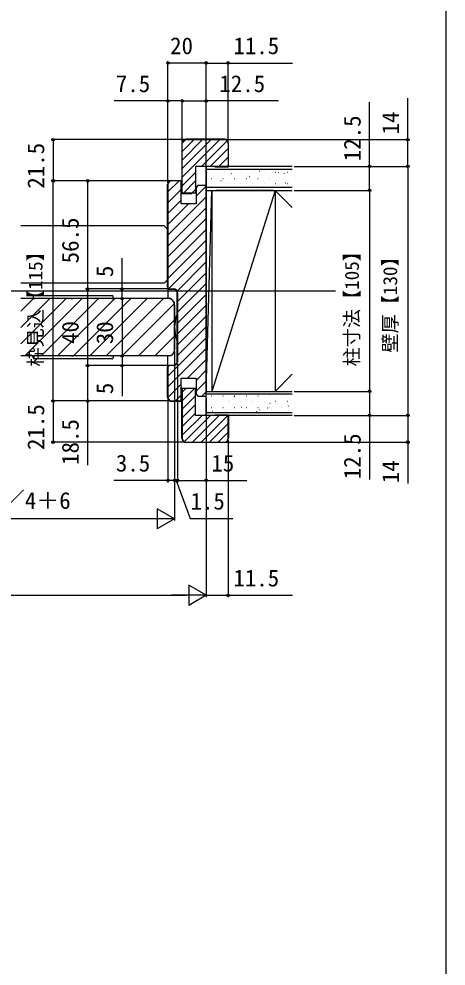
# Model space of a CAD drawing. Units: millimetres, scale not verified. Extents: x -525 to 525, y -783 to 779.
# Drawn here: x 301.8 to 525, y -31.4 to 463.3 of the extents above; entities that cross this region are included whole.
import ezdxf
from ezdxf.enums import TextEntityAlignment as Align

# ---------------------------------------------------------------- set-up
doc = ezdxf.new("R2010")
doc.units = ezdxf.units.MM
doc.header["$LTSCALE"] = 4
for name, color, linetype in [('0-4_YKK_12', 2, 'Continuous'), ('0-5_YKK_13', 4, 'Continuous'), ('0-7_YKK_D', 6, 'Continuous'), ('0-8_YKK_ZWAK', 7, 'Continuous'), ('0-9_YSS_K', 3, 'Continuous'), ('0-A_YSS_KE', 3, 'Continuous')]:
    doc.layers.add(name, color=color, linetype=linetype)
doc.styles.add('ＭＳ ゴシック', font='')
doc.styles.get('ＭＳ ゴシック').set_extended_font_data('MS Gothic')

msp = doc.modelspace()

# ---------------------------------------------------------------- linework, layer by layer
at = {"layer": '0-4_YKK_12'}
for p, q in [((377.629, 355.211), (302.76, 355.211)), ((377.629, 355.211), (379.629, 353.211)), ((379.629, 327.211), (379.629, 353.211)), ((377.629, 325.211), (379.629, 327.211)), ((377.629, 325.211), (302.76, 325.211)), ((379.629, 323.21), (379.629, 317.211)), ((-177.08, 321.211), (467.252, 321.211)), ((379.829, 317.211), (302.76, 317.211)), ((381.129, 317.211), (302.76, 317.211)), ((302.76, 310.563), (309.408, 317.211)), ((302.76, 302.078), (317.893, 317.211)), ((302.76, 293.592), (326.378, 317.211)), ((304.864, 287.211), (334.864, 317.211)), ((313.349, 287.211), (343.349, 317.211)), ((321.834, 287.211), (351.834, 317.211)), ((330.319, 287.211), (360.319, 317.211)), ((338.805, 287.211), (368.805, 317.211)), ((347.29, 287.211), (377.29, 317.211)), ((381.129, 317.211), (383.129, 315.211)), ((355.775, 287.211), (383.129, 314.565)), ((383.129, 289.211), (383.129, 315.211)), ((383.129, 313.911), (383.129, 290.511)), ((364.26, 287.211), (383.129, 306.08)), ((372.746, 287.211), (383.129, 297.594)), ((379.829, 287.211), (302.76, 287.211)), ((381.129, 287.211), (302.76, 287.211)), ((379.629, 281.211), (379.629, 287.211)), ((381.129, 287.211), (383.129, 289.211))]:
    msp.add_line(p, q, dxfattribs=at)
for centre, start, end in [((379.829, 313.911), 0, 90), ((379.829, 290.511), 270, 0)]:
    msp.add_arc(centre, 3.3, start, end, dxfattribs=at)
at = {"layer": '0-5_YKK_13'}
for p, q in [((350.567, 318.711), (309.691, 318.711)), ((350.131, 317.211), (310.128, 317.211)), ((329.129, 317.211), (330.128, 317.211)), ((350.131, 317.211), (351.129, 317.211)), ((351.129, 317.211), (351.066, 318.241)), ((355.131, 317.211), (356.129, 317.211)), ((384.629, 308.611), (384.35, 308.611)), ((384.629, 308.611), (384.629, 295.811)), ((384.35, 295.811), (384.629, 295.811)), ((350.131, 287.211), (310.128, 287.211)), ((329.129, 287.211), (330.128, 287.211)), ((350.131, 287.211), (351.129, 287.211)), ((351.129, 287.211), (351.066, 286.18)), ((355.131, 287.211), (356.129, 287.211)), ((350.567, 285.711), (309.691, 285.711))]:
    msp.add_line(p, q, dxfattribs=at)
for points in [[(309.192, 318.241), (309.129, 317.211), (310.128, 317.211)], [(309.192, 286.18), (309.129, 287.211), (310.128, 287.211)]]:
    msp.add_lwpolyline(points, dxfattribs=at)
for centre, radius, start, end in [((309.691, 318.211), 0.5, 90, 176.5), ((350.567, 318.211), 0.5, 3.5, 90), ((404.109, 302.211), 20.98, 162.8442, 197.1558), ((384.35, 308.311), 0.3, 90, 162.8442), ((384.35, 296.111), 0.3, 197.1558, 270), ((309.691, 286.211), 0.5, 183.5, 270), ((350.567, 286.211), 0.5, 270, 356.5)]:
    msp.add_arc(centre, radius, start, end, dxfattribs=at)
at = {"layer": '0-7_YKK_D'}
for p, q in [((379.629, 377.711), (379.629, 441.211)), ((399.629, 374.711), (399.629, 441.211)), ((399.629, 374.711), (399.629, 441.211)), ((411.129, 399.211), (411.129, 441.211)), ((399.629, 440.211), (379.629, 440.211)), ((379.629, 377.711), (379.629, 421.411)), ((387.129, 399.211), (387.129, 421.411)), ((387.129, 399.211), (387.129, 421.411)), ((399.629, 387.211), (399.629, 421.411)), ((387.129, 420.411), (399.629, 420.411)), ((437.34, 420.411), (399.629, 420.411)), ((388.129, 400.211), (318.629, 400.211)), ((319.629, 400.211), (319.629, 378.711)), ((410.131, 400.211), (506, 400.211)), ((445.629, 386.212), (486, 386.212)), ((445.629, 386.212), (506, 386.212)), ((445.629, 386.212), (506, 386.212)), ((505, 386.212), (505, 256.212)), ((380.629, 378.711), (318.629, 378.711)), ((380.629, 378.711), (318.629, 378.711)), ((319.629, 263.711), (319.629, 378.711)), ((380.629, 378.711), (336.629, 378.711)), ((337.629, 378.711), (337.629, 322.211)), ((445.629, 373.712), (486, 373.712)), ((466.193, 373.711), (486, 373.711)), ((485, 373.711), (485, 268.712)), ((379.629, 322.211), (336.629, 322.211)), ((379.629, 322.211), (336.629, 322.211)), ((337.629, 322.211), (337.629, 282.211)), ((379.629, 322.211), (354.63, 322.211)), ((372.629, 317.211), (354.629, 317.211)), ((372.629, 317.211), (354.63, 317.211)), ((355.629, 317.211), (355.629, 287.211)), ((372.629, 287.211), (354.629, 287.211)), ((372.629, 287.211), (354.629, 287.211)), ((383.129, 289.511), (383.129, 221.211)), ((383.129, 289.511), (383.129, 221.211)), ((383.129, 289.511), (383.129, 201.211)), ((379.629, 282.211), (336.629, 282.211)), ((379.629, 282.211), (336.629, 282.211)), ((379.629, 282.211), (354.629, 282.211)), ((384.629, 283.211), (384.629, 221.211)), ((384.629, 283.211), (384.629, 221.211)), ((445.629, 268.712), (486, 268.712)), ((466, 268.711), (486, 268.711)), ((380.629, 263.711), (318.629, 263.711)), ((380.629, 263.711), (318.629, 263.711)), ((319.629, 263.711), (319.629, 242.211)), ((380.629, 263.711), (336.629, 263.711)), ((379.629, 264.711), (379.629, 221.211)), ((399.629, 265.211), (399.629, 221.211)), ((399.629, 255.211), (399.629, 161.211)), ((399.629, 255.211), (399.629, 161.211)), ((445.629, 256.212), (486, 256.212)), ((445.629, 256.212), (506, 256.212)), ((445.629, 256.212), (506, 256.212)), ((411.129, 243.211), (411.129, 161.211)), ((388.129, 242.211), (318.629, 242.211)), ((410.129, 242.211), (506, 242.211)), ((379.629, 222.211), (351.302, 222.211)), ((383.129, 222.211), (379.629, 222.211)), ((383.129, 222.211), (380.579, 222.211)), ((384.629, 222.211), (383.129, 222.211)), ((384.629, 222.211), (383.129, 222.211)), ((383.129, 222.211), (385.679, 222.211)), ((384.629, 222.211), (387.179, 222.211)), ((383.129, 202.211), (374.036, 207.461)), ((374.036, 207.461), (374.036, 196.961)), ((372.629, 202.211), (260.379, 202.211)), ((383.129, 202.211), (364.943, 202.211)), ((383.129, 202.211), (374.036, 196.961)), ((399.629, 162.211), (390.536, 167.461)), ((390.536, 167.461), (390.536, 156.961)), ((-99.871, 162.211), (389.129, 162.211)), ((399.629, 162.211), (381.443, 162.211)), ((399.629, 162.211), (390.536, 156.961))]:
    msp.add_line(p, q, dxfattribs=at)
for points in [[(399.629, 440.211), (411.129, 440.211), (444.679, 440.211)], [(505, 386.212), (505, 400.211), (505, 421.829)], [(387.129, 420.411), (379.629, 420.411), (351.575, 420.411)], [(485, 373.712), (485, 386.212), (485, 419.762)], [(355.63, 317.211), (355.63, 322.211), (355.63, 338.265)], [(355.629, 287.211), (355.629, 282.211), (355.629, 266.156)], [(337.629, 282.211), (337.629, 263.711), (337.629, 230.161)], [(485, 268.711), (485, 256.212), (485, 222.662)], [(505, 256.212), (505, 242.211), (505, 220.593)], [(383.879, 222.211), (391.261, 202.35), (413.534, 202.35)], [(384.629, 222.211), (399.629, 222.211), (420.907, 222.211)], [(399.629, 162.211), (411.129, 162.211), (444.679, 162.211)]]:
    msp.add_lwpolyline(points, dxfattribs=at)
for centre in [(379.629, 440.211), (399.629, 440.211), (399.629, 440.211), (411.129, 440.211), (379.629, 420.411), (387.129, 420.411), (387.129, 420.411), (399.629, 420.411), (319.629, 400.211), (505, 400.211), (485, 386.212), (505, 386.212), (505, 386.212), (319.629, 378.711), (319.629, 378.711), (337.629, 378.711), (485, 373.712), (485, 373.711), (337.629, 322.211), (337.629, 322.211), (355.63, 322.211), (355.629, 317.211), (355.63, 317.211), (355.629, 287.211), (355.629, 287.211), (337.629, 282.211), (337.629, 282.211), (355.629, 282.211), (485, 268.712), (485, 268.711), (319.629, 263.711), (319.629, 263.711), (337.629, 263.711), (485, 256.212), (505, 256.212), (505, 256.212), (319.629, 242.211), (505, 242.211), (379.629, 222.211), (383.129, 222.211), (384.629, 222.211), (384.629, 222.211), (399.629, 222.211), (411.129, 162.211)]:
    msp.add_circle(centre, 0.637, dxfattribs=at)
at = {"layer": '0-8_YKK_ZWAK'}
msp.add_lwpolyline([(-525, -783.4), (525, -783.4), (525, 746.6)], dxfattribs=at)
at = {"layer": '0-9_YSS_K'}
for p, q in [((387.129, 394.069), (393.271, 400.211)), ((387.129, 389.579), (397.761, 400.211)), ((387.129, 385.089), (402.251, 400.211)), ((387.129, 380.599), (406.741, 400.211)), ((387.167, 398.597), (388.743, 400.173)), ((397.232, 386.211), (410.594, 399.573)), ((401.722, 386.211), (411.129, 395.618)), ((406.212, 386.211), (411.129, 391.128)), ((410.702, 386.211), (411.129, 386.638)), ((387.129, 376.109), (394.129, 383.109)), ((399.629, 384.712), (444.629, 384.712)), ((405.524, 383.221), (405.624, 383.221)), ((409.065, 382.812), (409.084, 382.819)), ((411.604, 383.221), (411.704, 383.221)), ((412.714, 382.352), (412.88, 382.462)), ((417.684, 383.221), (417.784, 383.221)), ((422.084, 381.74), (422.102, 381.747)), ((422.319, 380.874), (422.486, 380.984)), ((423.764, 383.221), (423.864, 383.221)), ((427.57, 383.683), (427.589, 383.69)), ((427.698, 384.434), (427.864, 384.544)), ((429.844, 383.221), (429.944, 383.221)), ((435.924, 383.221), (436.024, 383.221)), ((437.303, 382.956), (437.47, 383.066)), ((440.588, 382.611), (440.607, 382.618)), ((442.004, 383.221), (442.104, 383.221)), ((379.629, 372.906), (385.434, 378.711)), ((387.722, 372.211), (394.129, 378.618)), ((402.294, 379.991), (402.394, 379.991)), ((403.485, 380.836), (403.504, 380.843)), ((405.524, 377.241), (405.624, 377.241)), ((407.335, 378.792), (407.502, 378.902)), ((408.374, 379.991), (408.474, 379.991)), ((410.263, 377.554), (410.282, 377.561)), ((411.604, 377.241), (411.704, 377.241)), ((414.454, 379.991), (414.554, 379.991)), ((416.503, 379.764), (416.522, 379.771)), ((417.684, 377.241), (417.784, 377.241)), ((420.534, 379.991), (420.634, 379.991)), ((423.281, 376.483), (423.3, 376.489)), ((423.764, 377.241), (423.864, 377.241)), ((426.614, 379.991), (426.714, 379.991)), ((429.522, 378.692), (429.541, 378.699)), ((429.844, 377.241), (429.944, 377.241)), ((432.694, 379.991), (432.794, 379.991)), ((435.102, 380.668), (435.121, 380.675)), ((435.924, 377.241), (436.024, 377.241)), ((438.774, 379.991), (438.874, 379.991)), ((440.913, 377.51), (441.079, 377.62)), ((442.004, 377.241), (442.104, 377.241)), ((442.54, 377.621), (442.559, 377.627)), ((379.629, 367.249), (386.629, 374.249)), ((392.212, 372.211), (394.129, 374.128)), ((394.329, 370.636), (399.629, 375.936)), ((444.629, 375.212), (399.629, 375.212)), ((399.629, 373.712), (444.629, 373.712)), ((399.629, 373.712), (399.629, 268.712)), ((399.629, 268.712), (402.629, 373.712)), ((435.629, 373.712), (402.629, 268.712)), ((402.629, 373.712), (402.629, 268.712)), ((434.629, 373.712), (404.629, 373.712)), ((404.777, 375.612), (404.796, 375.618)), ((425.929, 375.428), (426.096, 375.538)), ((435.629, 373.712), (435.629, 268.712)), ((444.629, 364.712), (435.629, 373.712)), ((436.3, 375.411), (436.319, 375.417)), ((379.629, 350.279), (399.629, 370.279)), ((379.629, 361.592), (386.629, 368.592)), ((379.629, 355.936), (390.405, 366.711)), ((379.629, 344.622), (399.629, 364.622)), ((379.629, 338.965), (399.629, 358.965)), ((379.629, 333.308), (399.629, 353.308)), ((379.629, 327.651), (399.629, 347.651)), ((380.039, 322.404), (399.629, 341.994)), ((384.411, 321.119), (399.629, 336.338)), ((384.629, 315.681), (399.629, 330.681)), ((384.629, 310.024), (399.629, 325.024)), ((384.629, 304.367), (399.629, 319.367)), ((384.629, 298.71), (399.629, 313.71)), ((384.629, 293.053), (399.629, 308.053)), ((384.629, 287.397), (399.629, 302.397)), ((379.629, 276.74), (399.629, 296.74)), ((379.629, 271.083), (399.629, 291.083)), ((389.914, 275.711), (399.629, 285.426)), ((394.329, 274.469), (399.629, 279.769)), ((444.629, 277.712), (435.629, 268.712)), ((379.647, 265.444), (386.629, 272.426)), ((394.329, 268.812), (399.629, 274.112)), ((387.129, 268.343), (388.997, 270.211)), ((387.129, 263.853), (393.487, 270.211)), ((397.385, 266.211), (399.629, 268.455)), ((399.629, 268.712), (444.629, 268.712)), ((444.629, 267.212), (399.629, 267.212)), ((404.629, 268.712), (434.629, 268.712)), ((383.571, 263.711), (386.629, 266.769)), ((387.129, 259.363), (394.129, 266.363)), ((402.294, 266.371), (402.394, 266.371)), ((405.524, 263.621), (405.624, 263.621)), ((405.543, 262.245), (405.562, 262.252)), ((408.374, 266.371), (408.474, 266.371)), ((411.029, 264.188), (411.048, 264.194)), ((411.604, 263.621), (411.704, 263.621)), ((414.308, 265.873), (414.474, 265.983)), ((414.454, 266.371), (414.554, 266.371)), ((417.27, 266.397), (417.289, 266.404)), ((417.684, 263.621), (417.784, 263.621)), ((420.534, 266.371), (420.634, 266.371)), ((423.764, 263.621), (423.864, 263.621)), ((424.048, 263.116), (424.067, 263.123)), ((426.614, 266.371), (426.714, 266.371)), ((429.844, 263.621), (429.944, 263.621)), ((430.288, 265.326), (430.307, 265.332)), ((432.694, 266.371), (432.794, 266.371)), ((432.901, 262.508), (433.068, 262.619)), ((435.924, 263.621), (436.024, 263.621)), ((438.774, 266.371), (438.874, 266.371)), ((442.004, 263.621), (442.104, 263.621)), ((443.307, 264.254), (443.326, 264.261)), ((387.129, 254.873), (394.129, 261.873)), ((387.129, 250.383), (394.129, 257.383)), ((399.629, 257.712), (444.629, 257.712)), ((399.963, 260.269), (399.982, 260.275)), ((402.294, 260.391), (402.394, 260.391)), ((402.933, 258.344), (403.1, 258.455)), ((408.374, 260.391), (408.474, 260.391)), ((412.981, 259.197), (413, 259.204)), ((414.454, 260.391), (414.554, 260.391)), ((417.917, 260.426), (418.084, 260.537)), ((418.562, 261.173), (418.581, 261.18)), ((420.534, 260.391), (420.634, 260.391)), ((426, 258.125), (426.019, 258.132)), ((426.614, 260.391), (426.714, 260.391)), ((427.523, 258.948), (427.689, 259.059)), ((431.58, 260.101), (431.599, 260.108)), ((432.694, 260.391), (432.794, 260.391)), ((437.066, 262.044), (437.085, 262.051)), ((438.774, 260.391), (438.874, 260.391)), ((442.507, 261.03), (442.673, 261.141)), ((444.599, 259.029), (444.618, 259.036)), ((387.129, 245.893), (397.448, 256.211)), ((388.178, 242.451), (401.938, 256.211)), ((392.428, 242.211), (406.428, 256.211)), ((396.918, 242.211), (410.918, 256.211)), ((401.408, 242.211), (411.129, 251.932)), ((405.898, 242.211), (411.129, 247.442))]:
    msp.add_line(p, q, dxfattribs=at)
for points in [[(444.629, 386.212), (399.629, 386.212), (399.629, 373.712)], [(444.629, 256.212), (399.629, 256.212), (399.629, 268.712)]]:
    msp.add_lwpolyline(points, dxfattribs=at)
at = {"layer": '0-A_YSS_KE'}
for p, q in [((409.129, 400.411), (389.129, 400.411)), ((389.129, 400.211), (409.129, 400.211)), ((379.429, 323.211), (379.429, 376.711)), ((379.629, 376.711), (379.629, 323.211)), ((380.629, 322.211), (382.629, 322.211)), ((382.629, 322.011), (380.629, 322.011)), ((384.429, 284.211), (384.429, 320.211)), ((384.629, 320.211), (384.629, 284.211)), ((380.629, 282.411), (382.629, 282.411)), ((382.629, 282.211), (380.629, 282.211)), ((379.429, 265.711), (379.429, 281.211)), ((379.629, 281.211), (379.629, 265.711)), ((389.129, 242.211), (409.129, 242.211)), ((409.129, 242.011), (389.129, 242.011))]:
    msp.add_line(p, q, dxfattribs=at)
for points in [[(386.929, 398.211), (386.929, 372.011), (392.129, 372.011), (392.129, 372.211)], [(394.129, 372.211), (387.129, 372.211), (387.129, 398.211)], [(411.129, 398.211), (411.129, 386.211), (394.129, 386.211), (394.129, 372.211)], [(404.129, 386.211), (404.129, 386.011), (411.329, 386.011), (411.329, 398.211)], [(381.629, 378.911), (386.829, 378.911), (386.829, 371.911), (386.629, 371.911)], [(399.629, 266.211), (399.629, 376.211), (395.329, 376.211), (394.329, 375.211), (394.329, 366.711), (386.629, 366.711), (386.629, 371.711), (386.629, 378.711), (381.629, 378.711)], [(381.629, 263.711), (386.629, 263.711), (386.629, 270.711), (386.629, 275.711), (394.329, 275.711), (394.329, 267.211), (395.329, 266.211), (399.629, 266.211)], [(386.629, 270.511), (386.829, 270.511), (386.829, 263.511), (381.629, 263.511)], [(386.929, 244.211), (386.929, 270.411), (392.129, 270.411), (392.129, 270.211)], [(394.129, 270.211), (387.129, 270.211), (387.129, 244.211)], [(411.129, 244.211), (411.129, 256.211), (394.129, 256.211), (394.129, 270.211)], [(404.129, 256.211), (404.129, 256.411), (411.329, 256.411), (411.329, 244.211)]]:
    msp.add_lwpolyline(points, dxfattribs=at)
for centre, radius, start, end in [((389.129, 398.211), 2.2, 90, 180), ((389.129, 398.211), 2, 90, 180), ((409.129, 398.211), 2.2, 0, 90), ((409.129, 398.211), 2, 0, 90), ((381.629, 376.711), 2.2, 90.00001, 179.99999), ((381.629, 376.711), 2, 90.00001, 179.99999), ((380.629, 323.211), 1.2, 180.00001, 269.99999), ((380.629, 323.211), 1, 180.00001, 269.99999), ((382.629, 320.211), 2, 0.00001, 89.99999), ((382.629, 320.211), 1.8, 0.00001, 89.99999), ((380.629, 281.211), 1.2, 90.00001, 179.99999), ((380.629, 281.211), 1, 90.00001, 179.99999), ((382.629, 284.211), 2, 270.00001, 359.99999), ((382.629, 284.211), 1.8, 270.00001, 359.99999), ((381.629, 265.711), 2.2, 180.00001, 269.99999), ((381.629, 265.711), 2, 180.00001, 269.99999), ((389.129, 244.211), 2.2, 180, 270), ((389.129, 244.211), 2, 180, 270), ((409.129, 244.211), 2, 270, 0), ((409.129, 244.211), 2.2, 270, 360)]:
    msp.add_arc(centre, radius, start, end, dxfattribs=at)

# ---------------------------------------------------------------- texts
at = {"layer": '0-7_YKK_D', "style": 'ＭＳ ゴシック'}
for s, p in [('20', (380.766, 442.211)), ('11.5', (413.839, 442.211)), ('7.5', (352.416, 422.411)), ('12.5', (406.499, 422.411)), ('3.5', (352.416, 224.211)), ('15', (402.338, 224.211)), ('DW＝W／4＋6', (262.879, 204.688)), ('1.5', (391.42, 204.35)), ('11.5', (413.839, 164.211))]:
    msp.add_text(s, height=8.798, dxfattribs=at).set_placement(p, align=Align.BOTTOM_LEFT)
for s, height, p in [('12.5', 8.798, (483, 388.921)), ('14', 8.798, (503, 402.92)), ('21.5', 8.798, (317.629, 374.597)), ('56.5', 8.798, (335.629, 335.597)), ('枠見込【115】', 7.331, (316.266, 281.694)), ('柱寸法【105】', 7.331, (481.636, 281.751)), ('壁厚【130】', 7.331, (501.636, 288.996)), ('5', 8.798, (353.63, 328.424)), ('40', 8.798, (335.629, 293.483)), ('30', 8.798, (353.629, 293.347)), ('5', 8.798, (353.629, 267.27)), ('21.5', 8.798, (317.629, 238.097)), ('18.5', 8.798, (335.629, 230.32)), ('12.5', 8.798, (483, 222.821)), ('14', 8.798, (503, 220.752))]:
    msp.add_text(s, height=height, rotation=90, dxfattribs=at).set_placement(p, align=Align.BOTTOM_LEFT)

doc.saveas('drawing.dxf')
